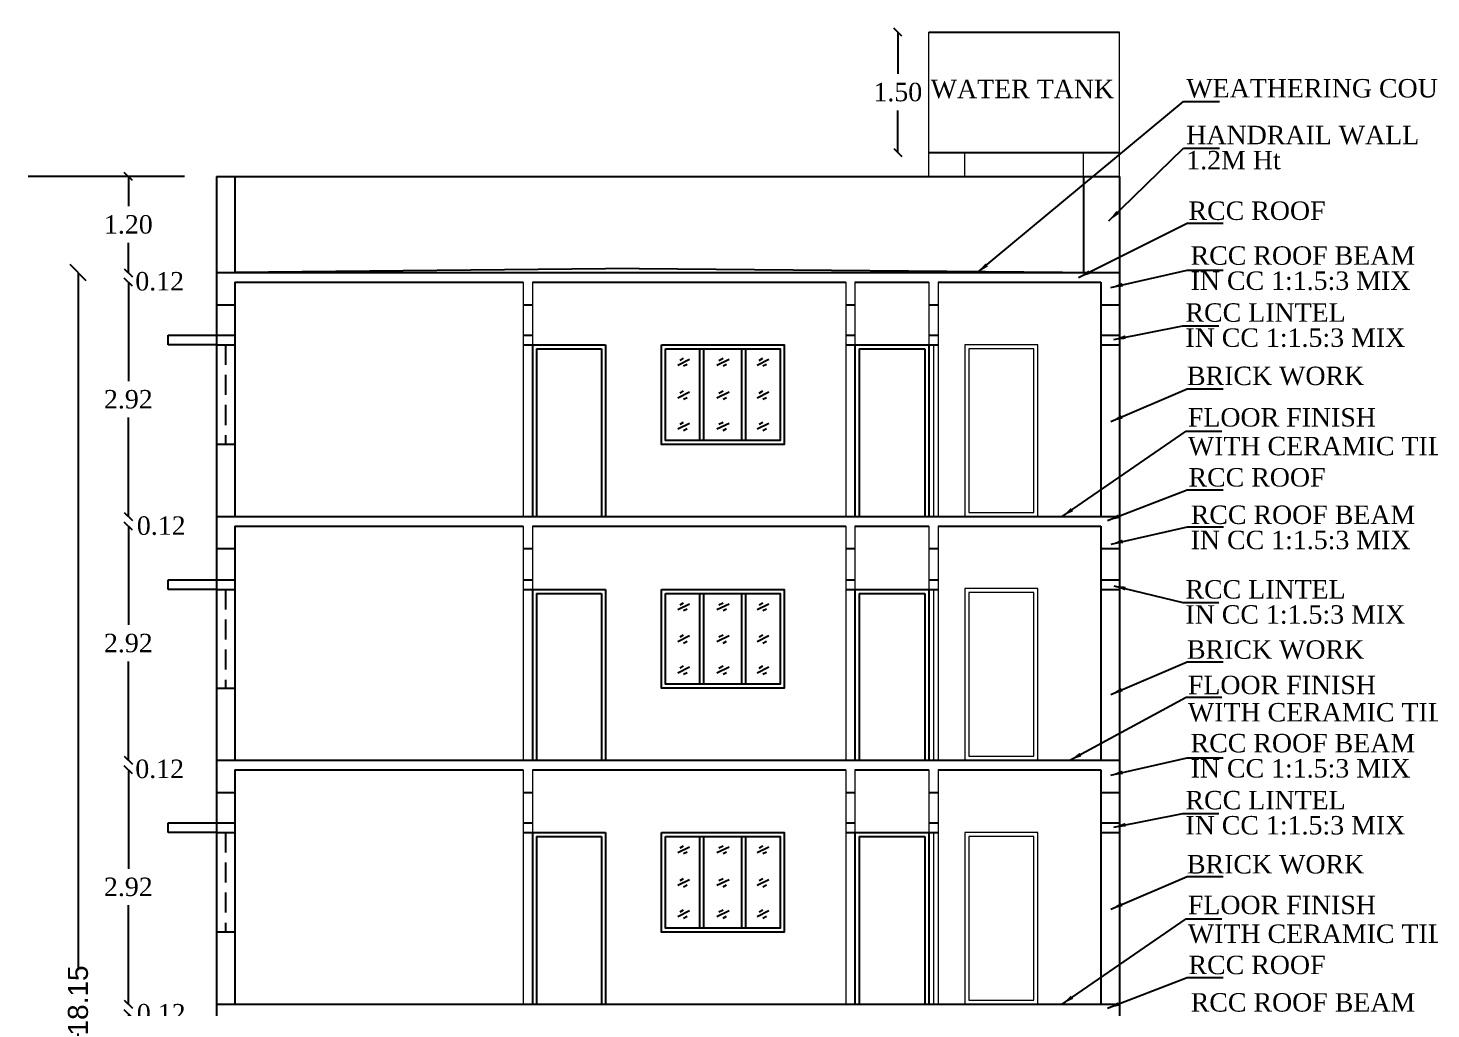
# Model space of a CAD drawing. Header units: metres. Extents: x -132 to 144, y -80 to -15.
# Drawn here: x -63.11 to -45.62, y -45 to -32.77 of the extents above; entities that cross this region are included whole.
import ezdxf
from ezdxf.enums import TextEntityAlignment as Align

# ---------------------------------------------------------------- set-up
doc = ezdxf.new("R2010")
doc.units = ezdxf.units.M
doc.header["$MEASUREMENT"] = 0
doc.header["$PDMODE"] = 3
doc.linetypes.add('HIDDEN', pattern=[0.375, 0.25, -0.125])
doc.layers.get('0').update_dxf_attribs({"lineweight": 5})
doc.layers.get('DEFPOINTS').update_dxf_attribs({"lineweight": 5})
doc.layers.add('BLK_1_HT_OF_BLDG', color=5, linetype='Continuous', lineweight=50)
doc.layers.add('BLK_1_PARAPET_HT', color=233, linetype='Continuous')
doc.layers.add('BLK_1_ROOF_WATER_TANK_HT', color=235, linetype='Continuous')
doc.styles.add('Isa-', font='times.ttf')
doc.styles.get("Standard").update_dxf_attribs({"font": 'arial.ttf'})
doc.styles.add('STYLE2', font='times.ttf')
doc.dimstyles.new('Copy of ISO-25', dxfattribs={"dimscale": 0, "dimtxt": 0.23, "dimasz": 0.1, "dimexe": 1.25, "dimexo": 0.625, "dimgap": 0.11, "dimtad": 0, "dimtih": 1, "dimtoh": 1, "dimzin": 1, "dimdsep": 46, "dimtxsty": 'STYLE2', "dimblk": 'OBLIQUE', "dimcen": 0, "dimse1": 1, "dimse2": 1, "dimclrd": 1, "dimclrt": 3, "dimadec": 0, "dimazin": 2, "dimtfac": 1, "dimtix": 1, "dimtofl": 0, "dimtmove": 0, "dimatfit": 3, "dimfxl": 0, "dimtolj": 1, "dimarcsym": 0})
doc.dimstyles.new('ISO-25', dxfattribs={"dimscale": 0, "dimtxt": 0.23, "dimasz": 0.15, "dimexe": 1.25, "dimexo": 0.625, "dimgap": 0.11, "dimtad": 0, "dimtih": 1, "dimtoh": 1, "dimzin": 1, "dimdsep": 46, "dimtxsty": 'STYLE2', "dimblk": 'OBLIQUE', "dimcen": 0, "dimse1": 1, "dimse2": 1, "dimclrd": 1, "dimclrt": 3, "dimadec": 0, "dimazin": 2, "dimtfac": 1, "dimtix": 1, "dimtofl": 0, "dimtmove": 0, "dimatfit": 3, "dimfxl": 0, "dimtolj": 1, "dimarcsym": 0})
doc.dimstyles.new('STANDARD$0', dxfattribs={"dimtxt": 0.5, "dimasz": 0.1, "dimexe": 2, "dimexo": 2, "dimgap": 0, "dimtad": 0, "dimzin": 0, "dimdsep": 46, "dimtxsty": 'Standard', "dimblk": 'OBLIQUE', "dimcen": -0.0625, "dimse1": 1, "dimse2": 1, "dimclrd": 3, "dimclre": 9, "dimadec": 0, "dimazin": 0, "dimtfac": 1, "dimtix": 1, "dimtofl": 0, "dimtmove": 2, "dimatfit": 3, "dimldrblk": 'OBLIQUE', "dimfxl": 0, "dimtolj": 1, "dimtzin": 0, "dimarcsym": 0})

# ---------------------------------------------------------------- blocks, each defined once
blk = doc.blocks.new('_Oblique')
at = {"color": 0, "linetype": 'ByBlock', "lineweight": -2}
blk.add_line((-0.5, -0.5), (0.5, 0.5), dxfattribs=at)
blk = doc.blocks.new('*D117')
at = {"color": 1, "lineweight": -2}
for p, q in [((-61.864, -44.94), (-61.864, -44.84)), ((-61.864, -45.06), (-61.864, -45.16))]:
    blk.add_line(p, q, dxfattribs=at)
at = {"layer": 'DEFPOINTS', "color": 0}
for p in [(-61.864, -44.94), (-60.537, -44.94), (-60.537, -45.06)]:
    blk.add_point(p, dxfattribs=at)
at = {"color": 1, "lineweight": -2, "xscale": 0.1, "yscale": 0.1, "zscale": 0.1}
for p, rotation in [((-61.864, -44.94), 270), ((-61.864, -45.06), 90)]:
    blk.add_blockref('_Oblique', p, dxfattribs=dict(at, rotation=rotation))
at = {"color": 3, "lineweight": -3, "insert": (-61.454, -45.056), "char_height": 0.23, "attachment_point": 5, "style": 'STYLE2'}
blk.add_mtext('\\A1;0.12', dxfattribs=at)
blk = doc.blocks.new('*D118')
at = {"color": 1, "lineweight": -2}
for p, q in [((-61.864, -42.02), (-61.864, -43.252)), ((-61.864, -44.94), (-61.864, -43.707))]:
    blk.add_line(p, q, dxfattribs=at)
at = {"layer": 'DEFPOINTS', "color": 0}
for p in [(-61.864, -42.02), (-60.537, -42.02), (-60.537, -44.94)]:
    blk.add_point(p, dxfattribs=at)
at = {"color": 1, "lineweight": -2, "xscale": 0.1, "yscale": 0.1, "zscale": 0.1}
for p, rotation in [((-61.864, -42.02), 90), ((-61.864, -44.94), 270)]:
    blk.add_blockref('_Oblique', p, dxfattribs=dict(at, rotation=rotation))
at = {"color": 3, "lineweight": -3, "insert": (-61.864, -43.48), "char_height": 0.23, "attachment_point": 5, "style": 'STYLE2'}
blk.add_mtext('\\A1;2.92', dxfattribs=at)
blk = doc.blocks.new('*D119')
at = {"color": 1, "lineweight": -2}
for p, q in [((-61.864, -41.9), (-61.864, -41.8)), ((-61.864, -42.02), (-61.864, -42.12))]:
    blk.add_line(p, q, dxfattribs=at)
at = {"layer": 'DEFPOINTS', "color": 0}
for p in [(-61.864, -41.9), (-60.537, -41.9), (-60.537, -42.02)]:
    blk.add_point(p, dxfattribs=at)
at = {"color": 1, "lineweight": -2, "xscale": 0.1, "yscale": 0.1, "zscale": 0.1}
for p, rotation in [((-61.864, -41.9), 270), ((-61.864, -42.02), 90)]:
    blk.add_blockref('_Oblique', p, dxfattribs=dict(at, rotation=rotation))
at = {"color": 3, "lineweight": -3, "insert": (-61.473, -42.009), "char_height": 0.23, "attachment_point": 5, "style": 'STYLE2'}
blk.add_mtext('\\A1;0.12', dxfattribs=at)
blk = doc.blocks.new('*D120')
at = {"layer": 'BLK_1_HT_OF_BLDG', "lineweight": -2}
for p, q in [((-62.491, -35.82), (-62.491, -44.484)), ((-62.491, -53.97), (-62.491, -45.306))]:
    blk.add_line(p, q, dxfattribs=at)
at = {"layer": 'DEFPOINTS', "color": 0}
for p in [(-60.767, -35.82), (-62.491, -53.97), (-60.767, -53.97)]:
    blk.add_point(p, dxfattribs=at)
at = {"layer": 'BLK_1_HT_OF_BLDG', "lineweight": -2, "xscale": 0.2, "yscale": 0.2, "zscale": 0.2}
for p, rotation in [((-62.491, -35.82), 90), ((-62.491, -53.97), 270)]:
    blk.add_blockref('_Oblique', p, dxfattribs=dict(at, rotation=rotation))
at = {"layer": 'BLK_1_HT_OF_BLDG', "color": 0, "lineweight": -3, "insert": (-62.491, -44.895), "char_height": 0.25, "attachment_point": 5, "rotation": 90}
blk.add_mtext('\\A1;18.15', dxfattribs=at)
blk = doc.blocks.new('*D137')
at = {"color": 1, "lineweight": -2}
for p, q in [((-61.864, -38.98), (-61.864, -40.212)), ((-61.864, -41.9), (-61.864, -40.667))]:
    blk.add_line(p, q, dxfattribs=at)
at = {"layer": 'DEFPOINTS', "color": 0}
for p in [(-61.864, -38.98), (-60.537, -38.98), (-60.537, -41.9)]:
    blk.add_point(p, dxfattribs=at)
at = {"color": 1, "lineweight": -2, "xscale": 0.1, "yscale": 0.1, "zscale": 0.1}
for p, rotation in [((-61.864, -38.98), 90), ((-61.864, -41.9), 270)]:
    blk.add_blockref('_Oblique', p, dxfattribs=dict(at, rotation=rotation))
at = {"color": 3, "lineweight": -3, "insert": (-61.864, -40.44), "char_height": 0.23, "attachment_point": 5, "style": 'STYLE2'}
blk.add_mtext('\\A1;2.92', dxfattribs=at)
blk = doc.blocks.new('*D121')
at = {"color": 1, "lineweight": -2}
for p, q in [((-61.864, -38.86), (-61.864, -38.76)), ((-61.864, -38.98), (-61.864, -39.08))]:
    blk.add_line(p, q, dxfattribs=at)
at = {"layer": 'DEFPOINTS', "color": 0}
for p in [(-61.864, -38.86), (-60.537, -38.86), (-60.537, -38.98)]:
    blk.add_point(p, dxfattribs=at)
at = {"color": 1, "lineweight": -2, "xscale": 0.1, "yscale": 0.1, "zscale": 0.1}
for p, rotation in [((-61.864, -38.86), 270), ((-61.864, -38.98), 90)]:
    blk.add_blockref('_Oblique', p, dxfattribs=dict(at, rotation=rotation))
at = {"color": 3, "lineweight": -3, "insert": (-61.454, -38.976), "char_height": 0.23, "attachment_point": 5, "style": 'STYLE2'}
blk.add_mtext('\\A1;0.12', dxfattribs=at)
blk = doc.blocks.new('*D122')
at = {"color": 1, "lineweight": -2}
for p, q in [((-61.864, -35.94), (-61.864, -37.172)), ((-61.864, -38.86), (-61.864, -37.627))]:
    blk.add_line(p, q, dxfattribs=at)
at = {"layer": 'DEFPOINTS', "color": 0}
for p in [(-61.864, -35.94), (-60.537, -35.94), (-60.537, -38.86)]:
    blk.add_point(p, dxfattribs=at)
at = {"color": 1, "lineweight": -2, "xscale": 0.1, "yscale": 0.1, "zscale": 0.1}
for p, rotation in [((-61.864, -35.94), 90), ((-61.864, -38.86), 270)]:
    blk.add_blockref('_Oblique', p, dxfattribs=dict(at, rotation=rotation))
at = {"color": 3, "lineweight": -3, "insert": (-61.864, -37.4), "char_height": 0.23, "attachment_point": 5, "style": 'STYLE2'}
blk.add_mtext('\\A1;2.92', dxfattribs=at)
blk = doc.blocks.new('*D138')
at = {"color": 1, "lineweight": -2}
for p, q in [((-61.864, -35.82), (-61.864, -35.72)), ((-61.864, -35.94), (-61.864, -36.04))]:
    blk.add_line(p, q, dxfattribs=at)
at = {"layer": 'DEFPOINTS', "color": 0}
for p in [(-61.864, -35.82), (-60.537, -35.82), (-60.537, -35.94)]:
    blk.add_point(p, dxfattribs=at)
at = {"color": 1, "lineweight": -2, "xscale": 0.1, "yscale": 0.1, "zscale": 0.1}
for p, rotation in [((-61.864, -35.82), 270), ((-61.864, -35.94), 90)]:
    blk.add_blockref('_Oblique', p, dxfattribs=dict(at, rotation=rotation))
at = {"color": 3, "lineweight": -3, "insert": (-61.473, -35.929), "char_height": 0.23, "attachment_point": 5, "style": 'STYLE2'}
blk.add_mtext('\\A1;0.12', dxfattribs=at)
blk = doc.blocks.new('*D139')
at = {"layer": 'BLK_1_PARAPET_HT', "color": 0, "lineweight": -2}
blk.add_line((-61.162, -34.62), (-63.114, -34.62), dxfattribs=at)
at = {"layer": 'BLK_1_PARAPET_HT', "color": 233, "lineweight": -2}
for p, q in [((-61.864, -34.62), (-61.864, -34.992)), ((-61.864, -35.82), (-61.864, -35.447))]:
    blk.add_line(p, q, dxfattribs=at)
at = {"layer": 'DEFPOINTS', "color": 0}
for p in [(-61.864, -34.62), (-60.537, -34.62), (-60.537, -35.82)]:
    blk.add_point(p, dxfattribs=at)
at = {"layer": 'BLK_1_PARAPET_HT', "color": 233, "lineweight": -2, "xscale": 0.1, "yscale": 0.1, "zscale": 0.1}
for p, rotation in [((-61.864, -34.62), 90), ((-61.864, -35.82), 270)]:
    blk.add_blockref('_Oblique', p, dxfattribs=dict(at, rotation=rotation))
at = {"layer": 'BLK_1_PARAPET_HT', "color": 233, "lineweight": -3, "insert": (-61.864, -35.22), "char_height": 0.23, "attachment_point": 5, "style": 'STYLE2'}
blk.add_mtext('\\A1;1.20', dxfattribs=at)
blk = doc.blocks.new('*D178')
at = {"layer": 'BLK_1_ROOF_WATER_TANK_HT', "color": 235, "linetype": 'Continuous', "lineweight": -2}
for p, q in [((-52.27, -32.82), (-52.27, -33.342)), ((-52.27, -34.32), (-52.27, -33.797))]:
    blk.add_line(p, q, dxfattribs=at)
at = {"layer": 'DEFPOINTS', "color": 0}
for p in [(-52.27, -32.82), (-51.063, -32.82), (-51.063, -34.32)]:
    blk.add_point(p, dxfattribs=at)
at = {"layer": 'BLK_1_ROOF_WATER_TANK_HT', "color": 235, "lineweight": -2, "xscale": 0.1, "yscale": 0.1, "zscale": 0.1}
for p, rotation in [((-52.27, -32.82), 90), ((-52.27, -34.32), 270)]:
    blk.add_blockref('_Oblique', p, dxfattribs=dict(at, rotation=rotation))
at = {"layer": 'BLK_1_ROOF_WATER_TANK_HT', "color": 235, "insert": (-52.27, -33.57), "char_height": 0.23, "attachment_point": 5, "style": 'STYLE2'}
blk.add_mtext('\\A1;1.50', dxfattribs=at)

msp = doc.modelspace()

# ---------------------------------------------------------------- linework, layer by layer
at = {"lineweight": -3}
for p, q in [((-51.88345, -32.81976), (-49.50679, -32.81976)), ((-51.88345, -34.31976), (-49.50679, -34.31976)), ((-60.76679, -34.61976), (-60.76679, -53.96976)), ((-60.76679, -34.61976), (-49.50679, -34.61976)), ((-60.53679, -34.61976), (-60.53679, -35.81976)), ((-49.9566, -34.61976), (-49.9566, -35.81976)), ((-49.50679, -34.61976), (-49.50679, -53.96976)), ((-60.76679, -35.81976), (-49.50679, -35.81976)), ((-55.49572, -35.76976), (-60.53679, -35.81976)), ((-55.49572, -35.76976), (-49.73679, -35.81976)), ((-60.53679, -35.93976), (-60.53679, -38.85976)), ((-60.53679, -35.93976), (-56.94097, -35.93976)), ((-56.82597, -35.93976), (-52.9187, -35.93976)), ((-52.8037, -35.93976), (-51.88345, -35.93976)), ((-51.76845, -35.93976), (-49.73679, -35.93976)), ((-49.73679, -35.93976), (-49.73679, -38.85976)), ((-60.76679, -36.21976), (-60.53679, -36.21976)), ((-56.94097, -36.21976), (-56.82597, -36.21976)), ((-52.9187, -36.21976), (-52.8037, -36.21976)), ((-51.88345, -36.21976), (-51.76845, -36.21976)), ((-49.73679, -36.21976), (-49.50679, -36.21976)), ((-61.36679, -36.71976), (-61.36679, -36.59976)), ((-61.36679, -36.59976), (-60.76679, -36.59976)), ((-60.76679, -36.71976), (-61.36679, -36.71976)), ((-60.76679, -36.59976), (-60.53679, -36.59976)), ((-60.76679, -36.71976), (-60.53679, -36.71976)), ((-56.94097, -36.59976), (-56.82597, -36.59976)), ((-56.94097, -36.71976), (-56.82597, -36.71976)), ((-52.9187, -36.59976), (-52.8037, -36.59976)), ((-52.9187, -36.71976), (-52.8037, -36.71976)), ((-51.88345, -36.59976), (-51.76845, -36.59976)), ((-51.88345, -36.71976), (-51.76845, -36.71976)), ((-49.73679, -36.59976), (-49.50679, -36.59976)), ((-49.73679, -36.71976), (-49.50679, -36.71976)), ((-55.01218, -36.97144), (-54.86617, -36.89851)), ((-54.52826, -36.97144), (-54.37224, -36.89851)), ((-54.02331, -36.97144), (-53.8773, -36.89851)), ((-55.01218, -37.37857), (-54.86617, -37.30565)), ((-54.52826, -37.37857), (-54.37224, -37.30565)), ((-54.02331, -37.37857), (-53.8773, -37.30565)), ((-55.01218, -37.76777), (-54.86617, -37.69484)), ((-54.52826, -37.76777), (-54.37224, -37.69484)), ((-54.02331, -37.76777), (-53.8773, -37.69484)), ((-60.76679, -37.95976), (-60.53679, -37.95976)), ((-60.76679, -38.85976), (-49.50679, -38.85976)), ((-60.53679, -38.97976), (-60.53679, -41.89976)), ((-60.53679, -38.97976), (-56.94097, -38.97976)), ((-56.82597, -38.97976), (-52.9187, -38.97976)), ((-52.8037, -38.97976), (-51.88345, -38.97976)), ((-51.76845, -38.97976), (-49.73679, -38.97976)), ((-49.73679, -38.97976), (-49.73679, -41.89976)), ((-60.76679, -39.25976), (-60.53679, -39.25976)), ((-56.94097, -39.25976), (-56.82597, -39.25976)), ((-52.9187, -39.25976), (-52.8037, -39.25976)), ((-51.88345, -39.25976), (-51.76845, -39.25976)), ((-49.73679, -39.25976), (-49.50679, -39.25976)), ((-61.36679, -39.76976), (-61.36679, -39.64976)), ((-61.36679, -39.64976), (-60.76679, -39.64976)), ((-60.76679, -39.64976), (-60.53679, -39.64976)), ((-56.94097, -39.64976), (-56.82597, -39.64976)), ((-52.9187, -39.64976), (-52.8037, -39.64976)), ((-51.88345, -39.64976), (-51.76845, -39.64976)), ((-49.73679, -39.64976), (-49.50679, -39.64976)), ((-60.76679, -39.76976), (-61.36679, -39.76976)), ((-60.76679, -39.76976), (-60.53679, -39.76976)), ((-56.94097, -39.76976), (-56.82597, -39.76976)), ((-52.9187, -39.76976), (-52.8037, -39.76976)), ((-51.88345, -39.76976), (-51.76845, -39.76976)), ((-49.73679, -39.76976), (-49.50679, -39.76976)), ((-55.01218, -40.02144), (-54.86617, -39.94851)), ((-54.52826, -40.02144), (-54.37224, -39.94851)), ((-54.02331, -40.02144), (-53.8773, -39.94851)), ((-55.01218, -40.41857), (-54.86617, -40.34565)), ((-54.52826, -40.41857), (-54.37224, -40.34565)), ((-54.02331, -40.41857), (-53.8773, -40.34565)), ((-55.01218, -40.80777), (-54.86617, -40.73484)), ((-54.52826, -40.80777), (-54.37224, -40.73484)), ((-54.02331, -40.80777), (-53.8773, -40.73484)), ((-60.76679, -40.99976), (-60.53679, -40.99976)), ((-60.76679, -41.89976), (-51.88345, -41.89976)), ((-60.76679, -41.89976), (-49.50679, -41.89976)), ((-60.53679, -42.01976), (-60.53679, -44.93976)), ((-60.53679, -42.01976), (-56.94097, -42.01976)), ((-56.82597, -42.01976), (-52.9187, -42.01976)), ((-52.8037, -42.01976), (-51.88345, -42.01976)), ((-51.76845, -42.01976), (-49.73679, -42.01976)), ((-49.73679, -42.01976), (-49.73679, -44.93976)), ((-60.76679, -42.29976), (-60.53679, -42.29976)), ((-56.94097, -42.29976), (-56.82597, -42.29976)), ((-52.9187, -42.29976), (-52.8037, -42.29976)), ((-51.88345, -42.29976), (-51.76845, -42.29976)), ((-49.73679, -42.29976), (-49.50679, -42.29976)), ((-61.36679, -42.79976), (-61.36679, -42.67976)), ((-61.36679, -42.67976), (-60.76679, -42.67976)), ((-60.76679, -42.67976), (-60.53679, -42.67976)), ((-56.94097, -42.67976), (-56.82597, -42.67976)), ((-52.9187, -42.67976), (-52.8037, -42.67976)), ((-51.88345, -42.67976), (-51.76845, -42.67976)), ((-49.73679, -42.67976), (-49.50679, -42.67976)), ((-60.76679, -42.79976), (-61.36679, -42.79976)), ((-60.76679, -42.79976), (-60.53679, -42.79976)), ((-56.94097, -42.79976), (-56.82597, -42.79976)), ((-52.9187, -42.79976), (-52.8037, -42.79976)), ((-51.88345, -42.79976), (-51.76845, -42.79976)), ((-49.73679, -42.79976), (-49.50679, -42.79976)), ((-55.01218, -43.05144), (-54.86617, -42.97851)), ((-54.52826, -43.05144), (-54.37224, -42.97851)), ((-54.02331, -43.05144), (-53.8773, -42.97851)), ((-55.01218, -43.45857), (-54.86617, -43.38565)), ((-54.52826, -43.45857), (-54.37224, -43.38565)), ((-54.02331, -43.45857), (-53.8773, -43.38565)), ((-55.01218, -43.84777), (-54.86617, -43.77484)), ((-54.52826, -43.84777), (-54.37224, -43.77484)), ((-54.02331, -43.84777), (-53.8773, -43.77484)), ((-60.76679, -44.03976), (-60.53679, -44.03976)), ((-60.76679, -44.93976), (-49.50679, -44.93976))]:
    msp.add_line(p, q, dxfattribs=at)
at = {"color": 4}
for p, q in [((-51.88345, -34.61976), (-51.88345, -32.81976)), ((-49.50679, -34.61976), (-49.50679, -32.81976)), ((-51.43345, -34.61976), (-51.43345, -34.31976)), ((-49.9566, -34.61976), (-49.9566, -34.31976))]:
    msp.add_line(p, q, dxfattribs=at)
for p, q in [((-56.94097, -35.93976), (-56.94097, -38.85976)), ((-56.82597, -35.93976), (-56.82597, -38.85976)), ((-56.82597, -35.93976), (-56.82597, -38.85976)), ((-52.9187, -35.93976), (-52.9187, -38.85976)), ((-52.8037, -35.93976), (-52.8037, -38.85976)), ((-51.88345, -35.93976), (-51.88345, -38.85976)), ((-51.76845, -35.93976), (-51.76845, -38.85976)), ((-56.94097, -38.97976), (-56.94097, -41.89976)), ((-56.82597, -38.97976), (-56.82597, -41.89976)), ((-56.82597, -38.97976), (-56.82597, -41.89976)), ((-52.9187, -38.97976), (-52.9187, -41.89976)), ((-52.8037, -38.97976), (-52.8037, -41.89976)), ((-51.88345, -38.97976), (-51.88345, -41.89976)), ((-51.76845, -38.97976), (-51.76845, -41.89976)), ((-56.94097, -42.01976), (-56.94097, -44.93976)), ((-56.82597, -42.01976), (-56.82597, -44.93976)), ((-56.82597, -42.01976), (-56.82597, -44.93976)), ((-52.9187, -42.01976), (-52.9187, -44.93976)), ((-52.8037, -42.01976), (-52.8037, -44.93976)), ((-51.88345, -42.01976), (-51.88345, -44.93976)), ((-51.76845, -42.01976), (-51.76845, -44.93976))]:
    msp.add_line(p, q)
at = {"color": 211, "linetype": 'HIDDEN', "lineweight": -3}
for p, q in [((-60.65179, -36.71976), (-60.65179, -37.95976)), ((-60.65179, -39.76976), (-60.65179, -40.99976)), ((-60.65179, -42.79976), (-60.65179, -44.03976))]:
    msp.add_line(p, q, dxfattribs=at)
at = {"color": 233, "lineweight": -3}
for p, q in [((-56.82597, -36.71976), (-55.91269, -36.71976)), ((-56.82597, -36.71976), (-56.82597, -38.85976)), ((-55.91269, -36.71976), (-55.91269, -38.85976)), ((-52.8037, -36.71976), (-51.88345, -36.71976)), ((-52.8037, -36.71976), (-52.8037, -38.85976)), ((-51.88345, -36.71976), (-51.88345, -38.85976)), ((-56.77597, -36.76976), (-55.96269, -36.76976)), ((-56.77597, -36.76976), (-56.77597, -38.85976)), ((-55.96269, -36.76976), (-55.96269, -38.85976)), ((-52.7537, -36.76976), (-51.93345, -36.76976)), ((-52.7537, -36.76976), (-52.7537, -38.85976)), ((-51.93345, -36.76976), (-51.93345, -38.85976)), ((-56.82597, -39.76976), (-55.91269, -39.76976)), ((-56.82597, -39.76976), (-56.82597, -41.89976)), ((-56.77597, -39.81976), (-55.96269, -39.81976)), ((-56.77597, -39.81976), (-56.77597, -41.89976)), ((-55.96269, -39.81976), (-55.96269, -41.89976)), ((-55.91269, -39.76976), (-55.91269, -41.89976)), ((-52.8037, -39.76976), (-51.88345, -39.76976)), ((-52.8037, -39.76976), (-52.8037, -41.89976)), ((-52.7537, -39.81976), (-51.93345, -39.81976)), ((-52.7537, -39.81976), (-52.7537, -41.89976)), ((-51.93345, -39.81976), (-51.93345, -41.89976)), ((-51.88345, -39.76976), (-51.88345, -41.89976)), ((-56.82597, -42.79976), (-55.91269, -42.79976)), ((-56.82597, -42.79976), (-56.82597, -44.93976)), ((-56.77597, -42.84976), (-55.96269, -42.84976)), ((-56.77597, -42.84976), (-56.77597, -44.93976)), ((-55.96269, -42.84976), (-55.96269, -44.93976)), ((-55.91269, -42.79976), (-55.91269, -44.93976)), ((-52.8037, -42.79976), (-51.88345, -42.79976)), ((-52.8037, -42.79976), (-52.8037, -44.93976)), ((-52.7537, -42.84976), (-51.93345, -42.84976)), ((-52.7537, -42.84976), (-52.7537, -44.93976)), ((-51.93345, -42.84976), (-51.93345, -44.93976)), ((-51.88345, -42.79976), (-51.88345, -44.93976))]:
    msp.add_line(p, q, dxfattribs=at)
at = {"color": 3}
for p, q in [((-51.82595, -36.71976), (-51.82595, -38.85976)), ((-51.82595, -39.76976), (-51.82595, -41.89976)), ((-51.82595, -42.79976), (-51.82595, -44.93976))]:
    msp.add_line(p, q, dxfattribs=at)
at = {"color": 121, "lineweight": -3}
for p, q in [((-54.98562, -36.91334), (-54.94337, -36.88721)), ((-54.50169, -36.91334), (-54.44945, -36.88721)), ((-53.99675, -36.91334), (-53.9545, -36.88721)), ((-54.94127, -36.98348), (-54.89777, -36.95978)), ((-54.44734, -36.98348), (-54.40384, -36.95978)), ((-53.95239, -36.98348), (-53.9089, -36.95978)), ((-54.98562, -37.32047), (-54.94337, -37.29435)), ((-54.94127, -37.39824), (-54.89777, -37.37454)), ((-54.50169, -37.32047), (-54.44945, -37.29435)), ((-54.44734, -37.39824), (-54.40384, -37.37454)), ((-53.99675, -37.32047), (-53.9545, -37.29435)), ((-53.95239, -37.39824), (-53.9089, -37.37454)), ((-54.98562, -37.70967), (-54.94337, -37.68355)), ((-54.94127, -37.78743), (-54.89777, -37.76373)), ((-54.50169, -37.70967), (-54.44945, -37.68355)), ((-54.44734, -37.78743), (-54.40384, -37.76373)), ((-53.99675, -37.70967), (-53.9545, -37.68355)), ((-53.95239, -37.78743), (-53.9089, -37.76373)), ((-54.98562, -39.96334), (-54.94337, -39.93721)), ((-54.94127, -40.03348), (-54.89777, -40.00978)), ((-54.50169, -39.96334), (-54.44945, -39.93721)), ((-54.44734, -40.03348), (-54.40384, -40.00978)), ((-53.99675, -39.96334), (-53.9545, -39.93721)), ((-53.95239, -40.03348), (-53.9089, -40.00978)), ((-54.98562, -40.36047), (-54.94337, -40.33435)), ((-54.50169, -40.36047), (-54.44945, -40.33435)), ((-53.99675, -40.36047), (-53.9545, -40.33435)), ((-54.94127, -40.43824), (-54.89777, -40.41454)), ((-54.44734, -40.43824), (-54.40384, -40.41454)), ((-53.95239, -40.43824), (-53.9089, -40.41454)), ((-54.98562, -40.74967), (-54.94337, -40.72355)), ((-54.50169, -40.74967), (-54.44945, -40.72355)), ((-53.99675, -40.74967), (-53.9545, -40.72355)), ((-54.94127, -40.82743), (-54.89777, -40.80373)), ((-54.44734, -40.82743), (-54.40384, -40.80373)), ((-53.95239, -40.82743), (-53.9089, -40.80373)), ((-54.98562, -42.99334), (-54.94337, -42.96721)), ((-54.50169, -42.99334), (-54.44945, -42.96721)), ((-53.99675, -42.99334), (-53.9545, -42.96721)), ((-54.94127, -43.06348), (-54.89777, -43.03978)), ((-54.44734, -43.06348), (-54.40384, -43.03978)), ((-53.95239, -43.06348), (-53.9089, -43.03978)), ((-54.98562, -43.40047), (-54.94337, -43.37435)), ((-54.50169, -43.40047), (-54.44945, -43.37435)), ((-53.99675, -43.40047), (-53.9545, -43.37435)), ((-54.94127, -43.47824), (-54.89777, -43.45454)), ((-54.44734, -43.47824), (-54.40384, -43.45454)), ((-53.95239, -43.47824), (-53.9089, -43.45454)), ((-54.98562, -43.78967), (-54.94337, -43.76355)), ((-54.94127, -43.86743), (-54.89777, -43.84373)), ((-54.50169, -43.78967), (-54.44945, -43.76355)), ((-54.44734, -43.86743), (-54.40384, -43.84373)), ((-53.99675, -43.78967), (-53.9545, -43.76355)), ((-53.95239, -43.86743), (-53.9089, -43.84373))]:
    msp.add_line(p, q, dxfattribs=at)
at = {"color": 211, "lineweight": -3}
for p, q in [((-54.73954, -37.91257), (-54.73954, -36.76976)), ((-54.68954, -37.91257), (-54.68954, -36.76976)), ((-54.21599, -37.91257), (-54.21599, -36.76976)), ((-54.16599, -37.91257), (-54.16599, -36.76976)), ((-54.73954, -40.95257), (-54.73954, -39.81976)), ((-54.68954, -40.95257), (-54.68954, -39.81976)), ((-54.21599, -40.95257), (-54.21599, -39.81976)), ((-54.16599, -40.95257), (-54.16599, -39.81976)), ((-54.73954, -43.99257), (-54.73954, -42.84976)), ((-54.68954, -43.99257), (-54.68954, -42.84976)), ((-54.21599, -43.99257), (-54.21599, -42.84976)), ((-54.16599, -43.99257), (-54.16599, -42.84976))]:
    msp.add_line(p, q, dxfattribs=at)
for points in [[(-55.21599, -36.71976), (-53.68599, -36.71976), (-53.68599, -37.96257), (-55.21599, -37.96257)], [(-55.16599, -36.76976), (-53.73599, -36.76976), (-53.73599, -37.91257), (-55.16599, -37.91257)], [(-55.21599, -39.76976), (-53.68599, -39.76976), (-53.68599, -41.00257), (-55.21599, -41.00257)], [(-55.16599, -39.81976), (-53.73599, -39.81976), (-53.73599, -40.95257), (-55.16599, -40.95257)], [(-55.21599, -42.79976), (-53.68599, -42.79976), (-53.68599, -44.04257), (-55.21599, -44.04257)], [(-55.16599, -42.84976), (-53.73599, -42.84976), (-53.73599, -43.99257), (-55.16599, -43.99257)]]:
    msp.add_lwpolyline(points, close=True, dxfattribs=at)
at = {"color": 4}
for points in [[(-50.52345, -36.71976), (-51.43345, -36.71976), (-51.43345, -38.85976), (-50.52345, -38.85976)], [(-50.57345, -36.76976), (-51.38345, -36.76976), (-51.38345, -38.80976), (-50.57345, -38.80976)], [(-50.52345, -39.75976), (-51.43345, -39.75976), (-51.43345, -41.89976), (-50.52345, -41.89976)], [(-50.57345, -39.80976), (-51.38345, -39.80976), (-51.38345, -41.84976), (-50.57345, -41.84976)], [(-50.52345, -42.79976), (-51.43345, -42.79976), (-51.43345, -44.93976), (-50.52345, -44.93976)], [(-50.57345, -42.84976), (-51.38345, -42.84976), (-51.38345, -44.88976), (-50.57345, -44.88976)]]:
    msp.add_lwpolyline(points, close=True, dxfattribs=at)

# ---------------------------------------------------------------- texts
at = {"color": 2, "lineweight": -3, "style": 'STYLE2'}
for s, p in [('WEATHERING COURSE', (-48.67269, -33.63523)), ('HANDRAIL WALL', (-48.67269, -34.21818)), ('1.2M Ht', (-48.6733, -34.53115)), ('RCC ROOF ', (-48.6453, -35.16222)), ('RCC ROOF BEAM', (-48.6188, -35.72102)), ('IN CC 1:1.5:3 MIX', (-48.61942, -36.0348)), ('RCC LINTEL ', (-48.68319, -36.43172)), ('IN CC 1:1.5:3 MIX', (-48.6838, -36.74469)), ('BRICK WORK ', (-48.66424, -37.22125)), ('FLOOR FINISH', (-48.6532, -37.73878)), ('WITH CERAMIC TILES', (-48.6532, -38.09718)), ('RCC ROOF ', (-48.6453, -38.48657)), ('RCC ROOF BEAM', (-48.61755, -38.95365)), ('IN CC 1:1.5:3 MIX', (-48.61816, -39.26743)), ('RCC LINTEL ', (-48.68319, -39.88344)), ('IN CC 1:1.5:3 MIX', (-48.6838, -40.1964)), ('BRICK WORK ', (-48.66424, -40.63372)), ('FLOOR FINISH', (-48.6532, -41.07589)), ('WITH CERAMIC TILES', (-48.6532, -41.41564)), ('RCC ROOF BEAM', (-48.6188, -41.80102)), ('IN CC 1:1.5:3 MIX', (-48.61942, -42.1148)), ('RCC LINTEL ', (-48.68319, -42.51172)), ('IN CC 1:1.5:3 MIX', (-48.6838, -42.82469)), ('BRICK WORK ', (-48.66424, -43.31125)), ('FLOOR FINISH', (-48.6532, -43.81878)), ('WITH CERAMIC TILES', (-48.6532, -44.17718)), ('RCC ROOF ', (-48.6453, -44.56657)), ('RCC ROOF BEAM', (-48.61755, -45.03365))]:
    msp.add_text(s, height=0.23, dxfattribs=at).set_placement(p)
at = {"color": 2, "lineweight": -3, "style": 'Isa-'}
msp.add_text('WATER TANK', height=0.23, dxfattribs=at).set_placement((-50.71691, -33.52913), align=Align.MIDDLE_CENTER)

# ---------------------------------------------------------------- dimensions: what is measured, and where the dimension line sits
at = {"lineweight": -3}
for base, p1, p2, picture, middle in [((-61.86437, -35.81976), (-60.53679, -35.93976), (-60.53679, -35.81976), '*D138', (-61.47314, -35.9289)), ((-61.86437, -38.85976), (-60.53679, -38.97976), (-60.53679, -38.85976), '*D121', (-61.4535, -38.97603)), ((-61.86437, -41.89976), (-60.53679, -42.01976), (-60.53679, -41.89976), '*D119', (-61.47314, -42.0089)), ((-61.86437, -44.93976), (-60.53679, -45.05976), (-60.53679, -44.93976), '*D117', (-61.4535, -45.05603))]:
    dim = msp.add_linear_dim(base=base, p1=p1, p2=p2, angle=90, dimstyle='Copy of ISO-25', override={"dimscale": 1, "dimtmove": 2}, dxfattribs=at)
    dim.commit()
    dim.dimension.update_dxf_attribs({"geometry": picture, "text_midpoint": middle, "dimtype": 160})
for base, p1, p2, picture, middle in [((-61.86437, -35.93976), (-60.53679, -38.85976), (-60.53679, -35.93976), '*D122', (-61.86437, -37.39976)), ((-61.86437, -38.97976), (-60.53679, -41.89976), (-60.53679, -38.97976), '*D137', (-61.86437, -40.43976)), ((-61.86437, -42.01976), (-60.53679, -44.93976), (-60.53679, -42.01976), '*D118', (-61.86437, -43.47976))]:
    dim = msp.add_linear_dim(base=base, p1=p1, p2=p2, angle=90, dimstyle='Copy of ISO-25', override={"dimscale": 1, "dimtmove": 1}, dxfattribs=at)
    dim.commit()
    dim.dimension.update_dxf_attribs({"geometry": picture, "text_midpoint": middle})
at = {"layer": 'BLK_1_HT_OF_BLDG', "lineweight": -3}
dim = msp.add_linear_dim(base=(-62.49089, -53.96976), p1=(-60.76679, -35.81976), p2=(-60.76679, -53.96976), angle=90, dimstyle='STANDARD$0', override={"dimtxt": 0.25, "dimasz": 0.2, "dimtih": 1, "dimtoh": 1, "dimclrd": 256, "dimfxl": 1.5, "dimfxlon": 1, "dimarcsym": 1}, dxfattribs=at)
dim.commit()
dim.dimension.update_dxf_attribs({"geometry": '*D120', "text_midpoint": (-62.49089, -44.89476), "text_rotation": 90})
at = {"layer": 'BLK_1_PARAPET_HT', "color": 233, "lineweight": -3}
dim = msp.add_linear_dim(base=(-61.86437, -34.61976), p1=(-60.53679, -35.81976), p2=(-60.53679, -34.61976), angle=90, dimstyle='Copy of ISO-25', override={"dimscale": 1, "dimse2": 0, "dimclrd": 233, "dimclrt": 233, "dimtmove": 1}, dxfattribs=at)
dim.commit()
dim.dimension.update_dxf_attribs({"geometry": '*D139', "text_midpoint": (-61.86437, -35.21976)})
at = {"layer": 'BLK_1_ROOF_WATER_TANK_HT', "color": 235}
dim = msp.add_linear_dim(base=(-52.26962, -32.81976), p1=(-51.06309, -34.31976), p2=(-51.06309, -32.81976), angle=90, dimstyle='Copy of ISO-25', override={"dimscale": 1, "dimclrd": 235, "dimclrt": 235, "dimfxl": 4, "dimfxlon": 1}, dxfattribs=at)
dim.commit()
dim.dimension.update_dxf_attribs({"geometry": '*D178', "text_midpoint": (-52.26962, -33.56976)})

# ---------------------------------------------------------------- leaders
at = {"color": 4, "lineweight": -3}
for points in [[(-51.27738, -35.81976), (-48.70673, -33.68524), (-48.25824, -33.68524)], [(-49.63686, -35.17314), (-48.70673, -34.26819), (-48.25824, -34.26819)], [(-50.01545, -35.88016), (-48.66214, -35.20452), (-48.21365, -35.20452)], [(-49.61429, -36.00434), (-48.66214, -35.7874), (-48.21365, -35.7874)], [(-49.57836, -36.65323), (-48.71723, -36.48174), (-48.26874, -36.48174)], [(-49.61429, -37.67666), (-48.66214, -37.26942), (-48.21365, -37.26942)], [(-50.22161, -38.85976), (-48.67629, -37.79557), (-48.2278, -37.79557)], [(-49.65433, -38.91091), (-48.66214, -38.52887), (-48.21365, -38.52887)], [(-49.61145, -39.20384), (-48.65931, -38.98689), (-48.21082, -38.98689)], [(-49.57836, -39.72316), (-48.71723, -39.93345), (-48.26874, -39.93345)], [(-49.61429, -41.07913), (-48.66214, -40.67189), (-48.21365, -40.67189)], [(-50.12314, -41.89976), (-48.67629, -41.11369), (-48.2278, -41.11369)], [(-49.61429, -42.08434), (-48.66214, -41.8674), (-48.21365, -41.8674)], [(-49.57836, -42.73323), (-48.71723, -42.56174), (-48.26874, -42.56174)], [(-49.61429, -43.75666), (-48.66214, -43.34942), (-48.21365, -43.34942)], [(-50.22161, -44.93976), (-48.67629, -43.87557), (-48.2278, -43.87557)], [(-49.65433, -44.99091), (-48.66214, -44.60887), (-48.21365, -44.60887)]]:
    msp.add_leader(points, dimstyle='ISO-25', override={"dimscale": 1}, dxfattribs=at)

doc.saveas('drawing.dxf')
